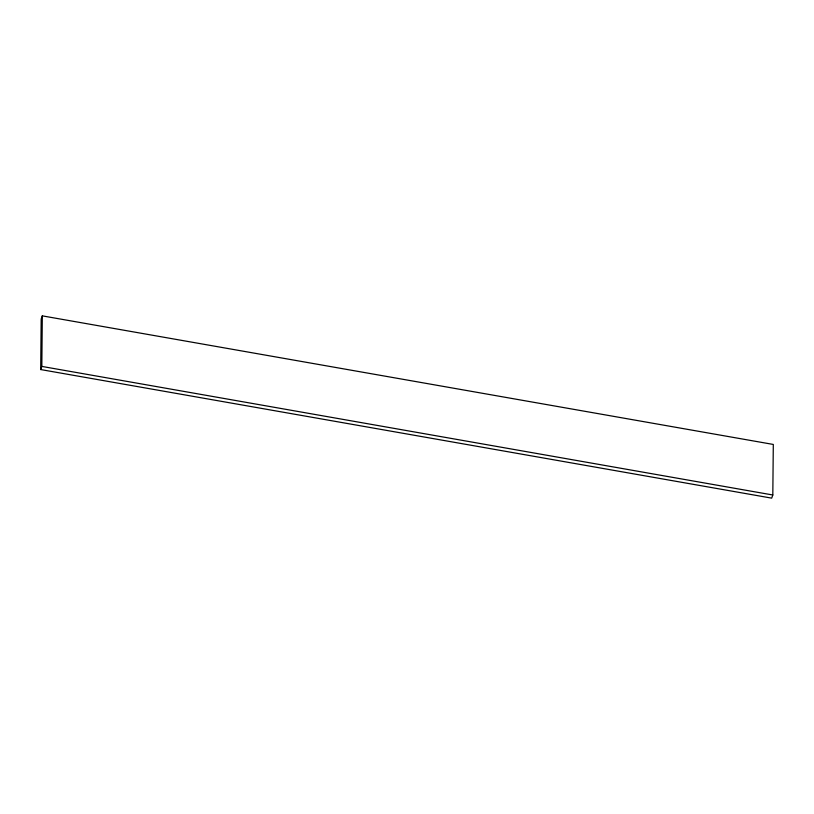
<?xml version="1.0" encoding="UTF-8"?>
<svg xmlns="http://www.w3.org/2000/svg" width="814" height="814" viewBox="0 0 814 814"><rect width="100%" height="100%" fill="white"/><g stroke="black" fill="none" stroke-linecap="round" stroke-linejoin="round"><path stroke-width="1.22" d="M40.7 369.556L41.188 319.007L42.308 315.863L773.3 444.444L772.812 494.993L771.692 498.137L40.7 369.556L41.819 366.412L42.308 315.863M41.819 366.412L772.812 494.993"/></g></svg>
